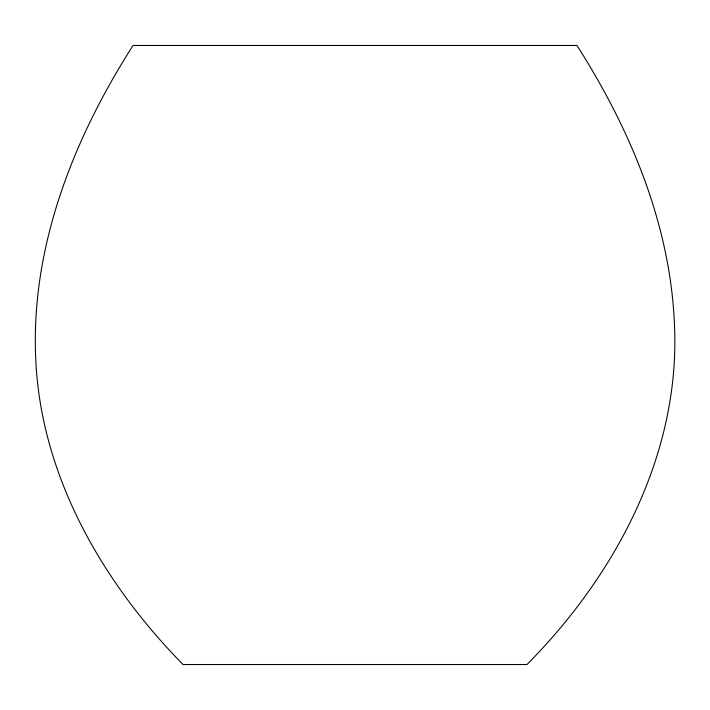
<?xml version="1.0" encoding="UTF-8"?>
<svg xmlns="http://www.w3.org/2000/svg" width="710" height="710" viewBox="0 0 710 710"><rect width="100%" height="100%" fill="white"/><g stroke="black" fill="none" stroke-linecap="round" stroke-linejoin="round"><path stroke-width="1.06" d="M674.5 325.819C680.216 454.302 615.499 575.286 526.98 664.524L183.02 664.524C102.435 582.493 40.585 475.522 35.713 358.435C30.672 246.574 73.662 138.326 133.045 45.475L576.955 45.475C630.524 129.468 670.702 225.168 674.5 325.819"/></g></svg>
